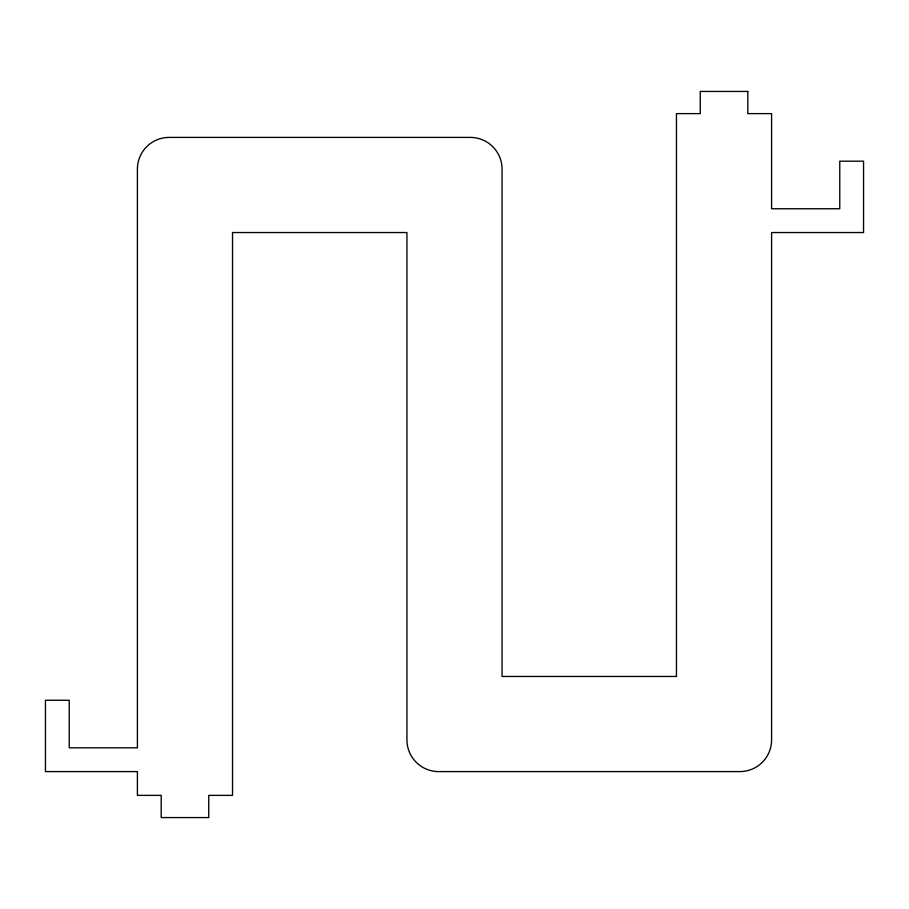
<?xml version="1.0" encoding="UTF-8"?>
<svg xmlns="http://www.w3.org/2000/svg" width="909" height="909" viewBox="0 0 909 909"><rect width="100%" height="100%" fill="white"/><g stroke="black" fill="none" stroke-linecap="round" stroke-linejoin="round"><path stroke-width="1.36" d="M747.812 91.434L700.248 91.434L700.248 113.625L676.466 113.625L676.466 676.466L502.063 676.466L502.063 169.119A31.713 31.713 0 0 0 470.351 137.407L169.119 137.407A31.713 31.713 0 0 0 137.407 169.119L137.407 747.812L69.232 747.812L69.232 700.248L45.45 700.248L45.45 771.593L137.407 771.593L137.407 795.375L161.188 795.375L161.188 817.566L208.752 817.566L208.752 795.375L232.534 795.375L232.534 232.534L406.937 232.534L406.937 739.881A31.713 31.713 0 0 0 438.649 771.593L739.881 771.593A31.713 31.713 0 0 0 771.593 739.881L771.593 232.534L863.55 232.534L863.55 161.188L839.768 161.188L839.768 208.752L771.593 208.752L771.593 113.625L747.812 113.625L747.812 91.434"/></g></svg>
